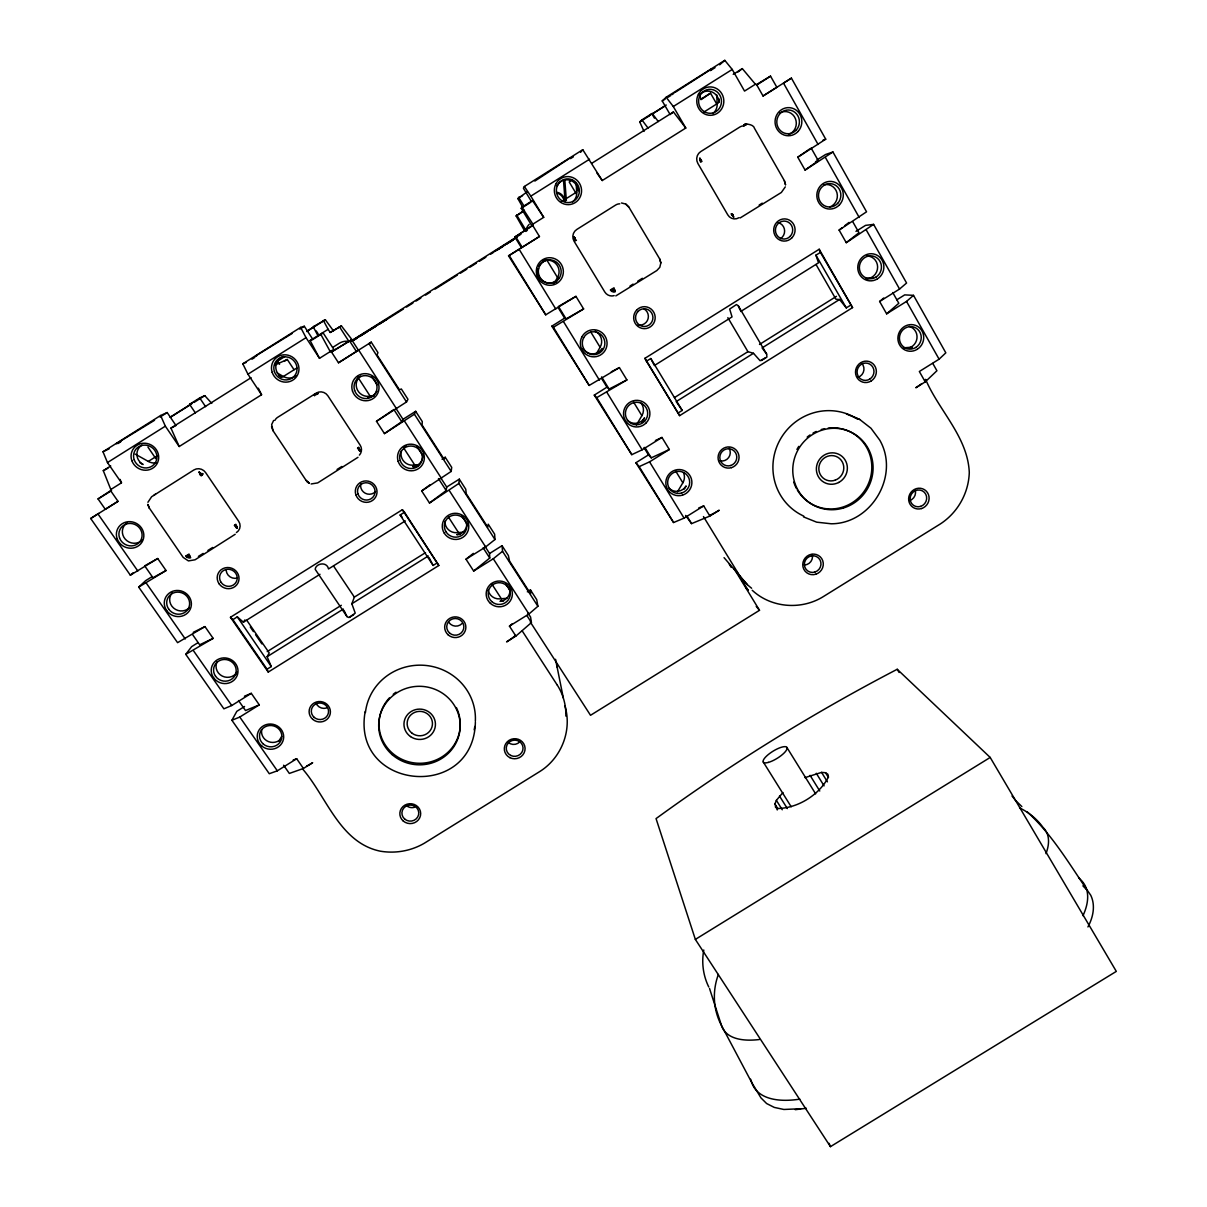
<?xml version="1.0" encoding="UTF-8"?>
<svg xmlns="http://www.w3.org/2000/svg" width="1207" height="1207" viewBox="0 0 1207 1207"><rect width="100%" height="100%" fill="white"/><g stroke="black" fill="none" stroke-linecap="round" stroke-linejoin="round"><path stroke-width="1.5" d="M110.606 490.661L98.054 498.929L105.296 509.309L118.014 501.327L110.606 490.661A16.129 15.269 29.5 0 1 110.818 489.514L103.289 470.655L110.712 465.977M306.05 480.356L309.098 483.192L306.005 480.265L273.008 430.658L271.65 424.562L273.642 420.428M473.657 571.032L489.755 558.041L489.574 553.5L502.052 545.7L502.534 551.297L493.286 558.766L473.657 571.032L465.993 559.218L485.652 546.937L494.961 539.514L458.901 483.434L459.294 479.164L446.696 487.04L446.183 490.555L429.496 503.002L421.681 490.947L430.069 484.776M365.208 711.391C350.89 790.238 473.521 801.886 475.377 722.254M621.484 202.972L625.724 204.043L628.892 207.151L659.595 258.766L660.848 262.885L659.807 267.32L656.834 270.534L615.811 295.911M421.681 490.947L451.177 471.424L451.72 467.381L445.217 457.257L442.064 459.233M445.217 457.257L444.01 459.113L422.088 425.045L422.284 421.59L415.691 411.315L402.987 419.297L401.75 421.711L384.445 433.6L376.478 421.303L393.874 409.52L401.75 421.711M532.634 225.317L539.454 236.497L521.454 247.737L514.906 237.055L532.634 225.317A16.113 15.631 73.5 0 1 532.906 224.125L521.967 207.227L532.513 200.588L543.708 217.335L532.906 224.125M659.595 258.766L660.848 262.885M404.466 512.206L438.82 565.495L268.241 672.073L230.462 617.275L402.353 509.716L404.466 512.206L400.136 515.027L433.132 565.449L437.402 562.779M400.136 515.027L402.218 517.305M147.918 502.293L151.629 496.726L193.874 469.961A8.54 8.162 30.7 0 1 205.628 472.586L238.684 521.303A8.434 8.087 26.6 0 1 236.436 532.543M785.289 186.889L781.351 192.471L740.178 217.939M405.296 520.911L328.515 568.95C326.976 561.134 315.615 563.397 315.193 569.312L346.997 616.626L349.019 617.562L355.235 613.111L351.84 603.756L354.36 597.118L425.513 552.655M777.248 809.957L774.909 804.013L776.373 800.347L782.966 792.546M384.445 433.6L414.393 414.212L415.691 411.315M1087.914 926.931C1093.15 917.395 1095.654 905.446 1090.751 895.262C1070.82 866.611 1053.213 835.455 1027.142 811.798M522.933 207.604L517.863 198.582L527.414 191.657M670.172 114.62L662.221 100.935L666.158 97.254L673.295 106.518L685.772 128.033L602.248 180.537L582.785 149.713L524.366 186.481L523.4 188.277L531.608 201.78L532.513 200.588M306.548 766.113A15.072 2.474 -33.9 0 0 312.673 762.703L303.425 768.467L296.696 758.75L277.338 770.82L269.282 773.717L231.895 720.277L236.813 711.33L244.553 706.502M268.241 672.073L267.049 669.221L271.288 666.566L267.124 656.699L269.206 652.896L246.786 620.292M376.478 421.303L406.518 401.961L407.981 399.306L401.343 388.986L399.411 389.755L377.052 354.994L377.957 352.61L371.243 342.139L338.488 362.779L331.397 351.856A16.023 15.51 42.7 0 0 330.22 351.584L320.594 333.977L323.174 332.966L333.871 349.442L329.964 351.524M358.479 377.006L356.668 380.205A11.527 11.21 42.4 0 1 360.667 376.146M235.41 674.969L237.145 671.922A11.255 10.712 16.4 0 1 222.269 676.086A11.255 10.712 16.4 0 1 217.064 661.828M278.832 741.264L281.593 736.466M553.877 283.826L557.513 277.519A11.391 11.119 72.8 0 0 546.937 260.214L543.331 260.456M556.065 282.317L558.856 277.489A11.572 11.301 72.9 0 1 537.99 268.995M596.484 353.5L600.105 347.269A11.18 10.999 80 0 0 595.066 331.231M636.466 424.879L641.883 415.691A10.984 10.878 -81.7 0 0 641.098 403.138M641.762 422.541L644.538 417.848A11.165 11.044 -80.6 0 1 627.414 420.277M677.459 491.837L682.845 482.785A10.833 10.712 -56.1 0 0 683.479 472.661M684.278 489.046L686.119 485.968A11.014 10.878 -55.3 0 1 669.206 488.413M534.867 181.065L570.594 157.664M267.049 669.221L232.891 619.674L237.281 616.822L243.392 622.193L244.946 619.885M529.164 224.366A14.031 13.639 72.4 0 0 525.89 230.16L524.773 231.156L516.113 215.932L524.411 210.229M532.966 223.868L531.502 225.166L521.228 208.313L521.967 207.227M237.281 616.822L271.288 666.566M232.891 619.674L230.462 617.275M231.895 720.277L239.786 717.049L259.294 704.873L251.282 693.331L231.744 705.522L223.883 708.826L185.757 654.345L191.657 646.635L197.903 642.727M580.597 152.293L582.785 149.713M628.892 207.151L625.724 204.043M571.62 179.677L569.236 182.046L576.493 194.131M511.029 240.812L516.732 237.432M514.906 237.055L532.589 225.603M921.756 383.63A15.223 2.52 -30.4 0 1 915.796 387.749L925.226 381.88L936.919 370.745L932.77 363.398M925.226 381.88L919.342 371.5L939.091 359.188L945.82 352.836L913.503 295.338L904.692 294.885L896.786 299.819M644.04 131.427L639.74 121.892L641.898 119.885L652.157 113.428L658.313 121.56M185.757 654.345L213.141 638.367L204.964 626.599L177.58 642.667L138.699 587.1L145.609 580.688L151.916 576.735M675.377 92.185L711.874 68.769L710.033 70.368L710.832 69.87M650.633 114.469L649.366 115.631L666.234 105.024M672.344 94.553L673.974 93.06M784.354 180.643L785.516 184.716L784.354 180.643L754.481 128.319C753.802 123.763 742.214 122.858 744.085 126.011L743.844 125.106L744.991 125.422L744.251 124.849L745.805 124.909L744.598 124.623L746.454 124.502L744.825 124.487L746.907 124.215L744.945 124.396M149.306 508.343L147.842 504.36L149.442 508.222L183.177 557.408L188.428 560.908L195.051 559.792L235.199 534.279M883.72 297.993L879.631 301.494L886.632 313.835L906.532 301.418L913.503 295.338M98.657 513.443L90.691 518.497L130.356 575.196L133.208 572.721M886.632 313.835L898.808 303.274L892.758 292.547M515.464 635.455A14.891 2.52 -32.8 0 1 506.593 641.883L515.887 636.074L531.427 622.586L530.582 617.064L527.897 612.915M525.935 231.442L527.353 230.22M719.644 64.801L724.803 60.35L732.227 69.448L744.538 91.083L755.401 84.249A16.34 15.54 -90 0 1 756.548 84.55L770.534 76.147L776.84 87.281L763.035 95.987L756.548 84.55M515.887 636.074L509.445 626.146L512.281 623.717M509.445 626.146L528.922 614.016L537.9 606.276L536.708 599.638L530.446 589.891L527.338 591.837M879.631 301.494L899.562 289.046L906.578 283.026L873.612 224.381L865.54 225.377L855.974 231.367M357.981 457.302L317.697 482.906L311.119 483.962M671.258 113.73L673.431 111.949L685.772 128.033M465.993 559.218L473.355 553.364M841.958 227.882L839.106 230.084L846.258 242.682L873.612 224.381M846.258 242.682L858.962 232.71L852.791 221.771M839.106 230.084L866.551 211.813L832.936 151.991L825.618 154.481L817.033 159.867M716.686 103.938L710.516 93.18L700.98 99.668M737.93 72.013L742.32 68.618L755.401 84.249M844.794 225.694L849.064 222.405M429.496 503.002L458.901 483.434M809.625 149.004L797.782 157.212L805.069 170.066L818.316 160.727L811.119 147.978M805.069 170.066L832.936 151.991M797.782 157.212L825.724 139.182L791.415 78.138L763.035 95.987M770.534 76.147L756.789 85.003M338.488 362.779L358.419 350.196L351.644 339.71L331.397 351.856M371.243 342.139L368.98 343.603L406.518 401.961M727.851 317.652L747.933 351.675L753.485 353.289L760.108 360.727L766.913 357.046L766.641 354.058L738.277 305.763L736.436 304.571L729.677 309.052L732.045 316.913L654.405 365.51L650.784 358.509L646.454 361.21L644.93 358.313L819.206 249.245L852.564 307.604L679.632 415.646L646.454 361.21M110.818 489.514L121.485 482.815L107.468 462.568L103.002 451.765L160.606 415.51L167.185 412.553L175.996 425.543L170.941 428.093L179.194 446.53L261.557 394.749L258.313 388.186M261.557 394.749L247.933 374.2L242.803 363.79L300.634 327.399L304.315 326.267L312.885 339.439L323.174 332.966M666.158 97.254L724.803 60.35M292.185 333.434L255.492 356.08L257.227 355.431M117.833 443.603L120.67 441.822M160.093 417.018L167.185 412.553M251.976 359.203L254.828 357.408M299.774 329.119L304.315 326.267M570.534 158.615L573.416 156.804M662.221 100.935L665.117 99.11M667.999 97.284L670.896 95.459M710.425 70.594L715.027 67.698M195.323 412.854L189.574 404.315L199.713 397.933L204.783 395.655L211.798 403.379M317.969 335.712L313.216 326.78L325.362 319.78L333.524 330.944M170.081 417.275L192.064 403.455M307.408 330.869L315.359 325.875L314.167 326.252M170.67 417.109L190.827 404.42M193.935 402.474L204.783 395.655M306.699 331.533L325.362 319.78M517.863 198.582L522.571 195.609M639.74 121.892L649.185 115.947M652.338 113.971L664.936 106.05M107.468 462.568L165.344 426.162L160.606 415.51M247.933 374.2L306.035 337.658L300.634 327.399M524.366 186.481L530.824 196.138L589.529 159.218M673.295 106.518L732.227 69.448M170.941 428.093L251.071 377.7M284.746 356.608L277.489 361.18L279.541 364.303M330.22 351.584L319.508 358.328L310.124 340.555L328.138 329.315L323.34 320.413M592.154 163.066L673.431 111.949M733.222 74.336L742.32 68.618M521.228 208.313L530.114 202.716M284.188 361.391L287.281 359.445L294.01 369.689M328.138 329.315L330.175 332.468L341.4 325.89L352.157 339.891A13.639 13.217 45.2 0 1 353.153 340.118L366.49 331.85L364.846 332.725M710.516 93.18L701.176 99.049L699.306 95.775M516.113 215.932L523.732 211.15M341.4 325.89L330.175 332.468M135.169 454.088L148.295 461.421L157.408 455.688M282.755 376.871L296.816 368.044M561.346 201.675L576.735 192.004L576.041 182.619M704.043 111.964L718.286 103.002M333.388 346.997L339.333 343.256A13.971 13.533 44.8 0 1 348.929 341.43L339.393 326.659M111.557 490.645L98.054 498.929M351.644 339.71L331.684 351.931M351.101 341.008L521.002 234.218M351.871 340.887L386.527 319.387L352.882 340.54M516.687 237.251L494.614 251.448L506.804 243.784M509.852 241.868L514.423 238.986M354.209 339.952L357.378 337.96M360.546 335.968L366.898 331.97M370.066 329.979L376.418 325.996M379.586 323.989L403.379 309.037M406.548 307.046L412.9 303.063M416.068 301.056L420.821 298.069M425.588 295.081L430.341 292.094M435.108 289.092L457.302 275.136M460.486 273.144L466.822 269.161M469.991 267.169L476.343 263.171M479.511 261.18L485.863 257.197M490.615 254.194L493.784 252.203M496.967 250.211L503.304 246.228M506.472 244.236L512.824 240.238M90.691 518.497L118.014 501.327M583.615 308.932L566.068 318.904L564.635 318.15L551.84 326.162L553.394 327.278L583.615 308.932L575.95 296.364L545.73 314.816L508.554 255.839L539.454 236.497M791.415 78.138L783.509 83.117L818.09 144.478M508.554 255.839L519.116 249.276L555.778 309.022M130.356 575.196L157.725 558.524L166.053 570.534L138.699 587.1M198.401 556.397L203.153 553.425M207.906 550.437L212.658 547.465M337.085 469.448L341.853 466.46M630.024 286.029L633.102 284.098M637.734 281.201L642.365 278.289M759.143 205.069L762.251 203.138M551.84 326.162L589.182 385.44L619.387 367.607L626.901 379.933L596.711 397.646L594.282 395.111L606.955 387.175L609.082 389.061L626.901 379.933M740.691 311.512L818.527 262.809L815.917 255.16L820.443 252.429L852.564 307.604M243.392 622.193L319.991 574.276M267.2 651.614L341.325 605.28M674.411 397.616L747.933 351.675M759.49 344.448L836.466 296.334M267.124 656.699L343.361 609.052M351.84 603.756L428.259 555.989M753.485 353.289L676.207 401.584L682.211 410.41L677.912 413.111M850.618 305.205L846.288 307.906L839.544 299.502L762.085 347.918L766.641 354.058M594.282 395.111L631.789 454.662L642.154 449.804L661.964 437.447L669.327 449.517L649.547 461.859L639.167 466.626L635.908 462.734L648.476 454.888L651.237 457.845L669.327 449.517M635.908 462.734L673.566 522.525L684.082 518.135L703.696 505.899L709.882 516.053L719.251 510.214A14.952 2.55 -31.5 0 1 709.686 515.283M761.376 360.531L765.721 357.845M349.396 617.35L353.636 614.725M734.037 568.603L759.505 610.304L590.525 715.298L530.28 621.982M695.353 939.408L990.193 757.453L1116.309 971.394L830.446 1146.65L695.353 939.408L656.05 818.602C732.574 762.915 813.277 712.99 897.208 669.282L990.193 757.453M575.95 296.364L558.449 306.472L566.068 318.904M273.008 430.658L271.53 426.659M157.725 558.524L144.689 565.842L152.957 577.715L166.053 570.534M103.289 470.655L107.906 468.225M611.3 371.831L619.387 367.607M193.256 632.332L204.964 626.599M103.002 451.765L109.203 448.793M213.141 638.367L199.683 644.794L192.592 634.595M120.64 441.611L116.325 443.663L154.541 420.277M655.401 440.525L661.964 437.447M189.574 404.315L192.275 403.078M275.271 364.891L287.281 359.445M804.978 777.64L821.575 772.389L825.528 772.721L827.881 774.26L828.455 776.931C819.387 794.96 797.586 808.403 777.414 808.494L775.271 806.804M244.418 696.228L251.282 693.331M698.702 507.996L703.696 505.899M685.576 515.419L691.566 523.627L709.882 516.053M259.294 704.873L245.504 710.546L238.548 700.558M310.124 340.555L312.885 339.439M242.803 363.79L246.062 362.522M822.857 140.284L825.724 139.182M293.18 760.033L296.696 758.75M303.425 768.467L289.333 773.446L283.6 765.223M815.525 161.647L818.316 160.727M709.535 988.503L721.454 1025.422L751.795 1082.649L760.953 1097.872L766.611 1103.53L774.275 1107.407L783.871 1109.474L800.724 1108.735M795.262 1109.686L806.351 1108.267M506.88 598.28L499.819 598.868A10.893 10.697 3.2 0 1 488.232 590.359M503.545 601.026L499.985 601.312A10.969 10.772 2.9 0 0 509.49 587.311M464.076 532.106L456.925 532.679A11.044 10.863 20 0 1 444.93 521.364M460.365 534.369L456.759 534.656A11.119 10.954 19.6 0 0 466.853 523.204M418.633 464.77L413.201 465.178A11.225 10.999 34.3 0 1 401.388 450.996M418.18 466.249L412.703 466.656A11.316 11.089 34.1 0 0 422.857 455.054M903.455 347.827L912.205 347.194M911.979 348.023L906.683 348.401A11.24 10.757 -68.6 0 0 909.248 326.433M374.095 395.956L368.603 396.349A11.436 11.135 42.6 0 1 357.604 379.375M371.439 397.043L367.758 397.314A11.527 11.21 42.4 0 0 376.901 391.159M865.962 278.53L873.038 278.048M820.443 252.429L819.206 249.245M815.917 255.16L846.288 307.906M839.544 299.502L835.938 299.245L816.023 264.499M803.5 516.883L816.656 522.163L831.17 523.778C871.68 523.868 900.015 475.196 879.722 440.072L870.986 428.259L859.731 419.478L854.39 417.245M846.514 414.016L859.731 419.478M650.784 358.509L682.211 410.41M139.997 462.794L143.09 464.514A11.738 11.15 32.1 0 1 141.883 445.142M277.263 372.993L283.328 376.493A11.602 11.18 41.3 0 0 296.228 375.588M278.757 375.543L281.804 377.308A11.693 11.27 41.2 0 1 283.539 356.487M752.217 590.253C771.182 607.966 801.131 610.259 823.053 596.771L940.178 524.049C957.604 512.779 968.693 493.18 969.281 472.42C967.773 436.979 938.88 410.591 925.603 379.39A15.223 2.52 -30.4 0 1 925.166 380.386M1021.846 806.593L1015.238 800.09A66.823 62.432 -36 0 0 1012.039 796.062M1078.575 877.625L1081.14 880.205A113.473 49.502 -30.3 0 1 1082.996 915.706M1082.89 885.847L1086.753 889.785M724.049 557.649L747.314 584.58M745.82 587.537L748.144 590.283L736.361 570.971M756.231 606.382L759.505 610.304M641.898 119.885L648.023 128.033M596.937 173.054L602.248 180.537M97.963 513.941L137.824 571.017M146.183 582.996L185.244 638.941M193.452 650.679L231.744 705.522M239.786 717.049L277.338 770.82M302.58 768.95C326.735 796.786 339.695 842.712 380.25 851.176C395.413 853.726 410.983 850.995 424.291 843.255L539.876 771.469C561.451 757.921 572.39 730.175 564.861 705.673M250.287 627.006L253.455 631.623M255.567 634.701L261.919 643.919M147.933 447.088L155.854 458.66M165.344 426.162L179.194 446.53M199.713 397.933L205.597 406.668M333.6 566.083L354.36 597.118M402.353 509.716L438.82 565.495M306.035 337.658L319.508 358.328M316.279 330.99L318.135 333.856M357.468 376.584L370.745 397.088M403.923 448.325L414.952 465.344M448.476 517.094L458.298 532.272M491.536 583.569L501.614 599.14M522.299 631.035L557.046 684.776M358.675 350.09L396.5 408.735M404.451 421.047L441.521 478.53M449.306 490.6L485.652 546.937M493.286 558.766L528.922 614.016M396.213 408.796L402.987 419.297M441.008 478.228L446.696 487.04M484.912 546.288L489.574 553.5M349.532 340.827L356.412 351.493M438.473 478.606L446.183 490.555M483.132 547.797L489.755 558.041M526.886 615.555L531.427 622.586M371.982 376.81L377.097 384.716M416.928 446.409L423.053 455.899M461.859 516.008L467.984 525.498M505.763 584.022L509.852 590.344M459.294 479.164L465.751 489.227L466.249 493.708L487.719 527.127L488.232 524.215L494.629 534.158L494.961 539.514M502.052 545.7L508.388 555.567L509.535 561.044L530.597 593.799L530.446 589.891M414.393 414.212L451.177 471.424M502.534 551.297L537.9 606.276M346.997 616.626L344.01 610.425M779.511 796.032L787.341 808.569M776.373 800.347L782.272 809.761M774.909 804.013L777.881 808.735M763.292 762.039L791.188 806.759M810.063 775.332L819.764 791.007M786.889 747.435L815.645 793.859M825.528 772.721L828.455 777.474M821.575 772.389L827.414 781.849M816.294 773.28L824.064 785.863M563.473 321.575L599.396 380.114M606.94 392.411L642.154 449.804M649.547 461.859L684.082 518.135M509.203 255.492L545.73 314.816M553.394 327.278L589.182 385.44M596.711 397.646L631.789 454.662M639.167 466.626L673.566 522.525M729.269 564.182L731.231 567.396M515.525 236.451L522.193 247.314M601.614 376.886L609.082 389.061M644.84 447.405L651.237 457.845M687.175 516.46L691.566 523.627M558.072 307.453L564.635 318.15M601.448 378.198L606.955 387.175M643.965 447.541L648.476 454.888M518.603 197.194L524.125 206.246M546.937 260.214L557.513 277.519M590.691 331.85L600.105 347.269M633.569 402.067L641.883 415.691M675.603 470.911L682.845 482.785M703.47 516.581L738.05 573.159A58.389 56.789 -48.6 0 0 751.614 588.247M516.687 215.087L525.89 230.16M530.824 196.138L543.708 217.335M644.93 358.313L679.632 415.646M897.208 669.282L899.124 672.495M652.731 115.178L654.466 118.15M825.347 157.363L859.233 217.486M866.354 230.115L899.562 289.046M906.532 301.418L939.091 359.188M429.073 557.574L433.132 565.449M738.277 305.763L740.087 310.078M120.066 479.405L121.485 482.815M829.103 1143.316L830.446 1146.65M750.633 1079.209L751.795 1082.649A113.036 49.412 -32.9 0 0 799.819 1099.139M555.552 659.309L563.322 697.978M564.846 180.356L566.355 200.498M563.609 181.669L565.117 201.629M578.093 187.266L578.349 190.812A11.768 11.376 76 0 0 556.955 185.757M718.874 98.748L719.085 102.339A11.874 11.331 87.1 0 0 699.622 94.674M716.686 94.78L717.199 103.666A11.783 11.24 87 0 1 712.899 113.624M1019.598 807.921A70.278 65.344 -35.7 0 1 1043.029 827.414A108.268 43.558 -30.4 0 1 1045.986 853.636M759.429 1039.514A107.845 43.467 -32.8 0 1 721.454 1025.422A69.931 65.087 -24.1 0 1 718.376 974.441M708.765 986.994A66.506 62.221 -24 0 1 703.772 950M190.042 556.729A8.449 8.057 25.3 0 1 188.217 555.507M153.877 495.443A8.555 8.132 29 0 1 155.507 494.07M474.804 726.463A55.145 53.183 2.4 0 1 474.155 729.858M365.434 712.537A55.145 53.183 2.4 0 1 424.623 665.344A55.145 53.183 2.4 0 1 475.347 721.258M274.864 420.428A8.509 8.208 35.8 0 1 277.731 417.275L316.234 393.09A8.509 8.238 39.1 0 1 327.882 395.805L360.139 445.142A8.389 8.162 34.1 0 1 359.399 455.114M456.382 707.574A40.616 39.137 2.2 0 1 441.641 757.091A40.616 39.137 2.2 0 1 388.714 749.456A40.616 39.137 2.2 0 1 389.393 697.902M393.226 694.312A40.616 39.137 2.2 0 1 396.032 692.199M237.568 577.987A8.66 8.298 23 0 1 226.177 570.368M375.528 491.581A8.615 8.389 29.3 0 1 360.757 483.947M326.554 708.011A8.404 8.057 10 0 1 315.917 702.791M203.108 473.974A15.963 15.238 31.7 0 1 201.267 475.754M202.58 473.491A16.068 15.329 31.6 0 1 200.965 475.633M462.055 623.506A8.358 8.162 6.1 0 1 448.853 622.374M414.544 807.257A8.223 7.861 -0.5 0 1 406.503 805.642M519.779 741.852A8.193 7.921 -6.9 0 1 508.222 742.411M557.03 684.671A58.027 56.231 -5.7 0 1 565.842 716.068M280.688 739.227A11.089 10.561 10.7 0 1 261.708 729.782M142.335 540.012A11.632 11.014 27 0 1 125.302 539.227A11.632 11.014 27 0 1 127.007 522.903M189.363 607.725A11.436 10.863 22 0 1 173.582 608.041A11.436 10.863 22 0 1 172.194 592.833M556.638 663.654A52.233 50.875 -3.7 0 1 556.985 666.958M156.427 462.794A11.557 10.984 32.4 0 1 148.295 461.421M403.545 447.631A11.316 11.089 34.1 0 1 405.808 445.896M614.167 295.64A8.434 8.253 82.4 0 1 604.767 291.958L574.079 241.234A8.555 8.313 77.5 0 1 576.735 229.496L615.645 205.054A8.57 8.313 81.8 0 1 619.764 203.817M803.802 516.143A55.597 53.893 -58.4 0 1 780.009 439.861A55.597 53.893 -58.4 0 1 857.408 419.055M743.844 125.86A8.66 8.268 -89.5 0 0 739.725 127.097L700.679 151.629A8.63 8.283 88.4 0 0 697.887 163.473L727.761 214.831A8.524 8.208 -87.1 0 0 739.016 217.698M729.088 448.25A8.389 8.253 -61.5 0 1 720.006 460.818M842.033 428.877A40.947 39.68 -58.1 0 1 863.729 491.943A40.947 39.68 -58.1 0 1 797.359 490.072M796.499 488.563A40.947 39.68 -58.1 0 1 793.753 482.121M796.937 449.442A40.947 39.68 -58.1 0 1 798.793 446.379M807.181 437.1A40.947 39.68 -58.1 0 1 810.063 434.942M813.065 433.072A40.947 39.68 -58.1 0 1 816.249 431.457M821.213 429.556A40.947 39.68 -58.1 0 1 824.637 428.681M828.123 428.093A40.947 39.68 -58.1 0 1 840.344 428.5M644.01 308.886A8.66 8.479 88.2 0 1 638.005 324.894M778.259 222.661A8.751 8.434 -82.8 0 1 780.491 238.639M861.542 363.081A8.494 8.193 -67.7 0 1 857.905 377.323M812.205 554.466A8.238 7.996 -47.6 0 1 804.466 564.997M915.283 490.374A8.313 7.966 -55.8 0 1 909.55 500.618M538.941 266.219A11.572 11.301 72.9 0 1 548.174 260.003M602.112 348.355A11.361 11.18 80.4 0 1 582.996 348.506M576.735 192.004A11.572 11.195 75.8 0 1 572.616 201.916M556.789 193.029A10.124 9.792 74.6 0 1 563.971 200.03M557.302 192.32A10.199 9.882 74.7 0 1 564.589 199.064M866.882 255.99A11.406 10.908 -75.1 0 1 877.625 266.973A11.406 10.908 -75.1 0 1 867.154 278.696M823.627 184.867A11.587 11.074 -81.5 0 1 836.964 192.788A11.587 11.074 -81.5 0 1 829.616 207.061M779.677 113.051A11.783 11.21 -87.2 0 1 795.398 118.618A11.783 11.21 -87.2 0 1 788.518 134.535M359.233 448.793L359.656 451.056L358.72 447.209L357.528 448.174L358.66 448.023L358.132 449.079L358.977 448.446L358.72 449.894L359.233 448.793M236.693 526.252L236.663 528.168L236.512 526.146L236.18 527.731L236.255 525.905L235.606 527.097L235.953 525.588L234.973 526.312L235.637 525.166L234.339 525.422L235.818 524.276L237.04 528.394L236.693 526.252M574.773 237.583L574.743 239.318L575.271 238.337L575 239.71L576.418 240.178L575.241 240.857L574.094 236.663L574.547 239.031L574.773 237.583M699.894 158.177L700.558 162.145L702.021 161.3L700.769 161.376L701.433 160.335L700.467 160.908L700.86 159.46L700.196 160.531L700.332 158.721L699.954 160.259L699.894 158.177M314.288 394.553L314.559 395.775L315.193 394.342L316.385 394.629L315.615 394.07L317.169 394.131L315.947 393.859L317.803 393.723L316.174 393.708L318.241 393.437L314.288 394.553M188.654 556.11L188.398 557.921L189.227 556.155L189.514 558.026L189.786 556.065L190.6 557.845L189.016 554.058L185.667 556.11L187.613 555.597L186.406 556.925L188.096 555.914L187.341 557.559L188.654 556.11M614.604 289.921L614.046 292.064L614.046 290.012L612.96 291.958L613.473 289.952L611.934 291.551L612.945 289.74L611.044 290.887L612.492 289.408L610.35 290.027L614.001 287.794L615.132 291.898L614.604 289.921M202.338 475L200.181 475.105L201.478 474.894L199.653 474.2L201.207 474.426L198.914 472.284L202.338 475M731.306 213.911L733.871 217.215L731.819 214.876L733.283 215.268L731.578 214.408L732.815 214.363L731.306 213.911M309.279 483.192L307.363 481.94L309.279 483.192M200.845 473.31L198.989 472.043L200.815 473.431M359.958 451.312L359.611 449.17L359.958 451.312M768.361 762.402A13.88 4.119 -31.8 0 0 787.07 748.581A13.88 4.119 -31.8 0 0 769.885 753.319A13.88 4.119 -31.8 0 0 768.361 762.402M261.753 746.001A13.247 12.598 10.5 0 0 283.434 739.318A13.247 12.598 10.5 0 0 266.189 724.622A13.247 12.598 10.5 0 0 261.753 746.001M449.532 633.011A8.57 8.358 5.3 0 0 463.669 628.666A8.57 8.358 5.3 0 0 452.685 618.874A8.57 8.358 5.3 0 0 449.532 633.011M448.144 634.837A10.591 10.335 5.3 0 0 465.63 629.466A10.591 10.335 5.3 0 0 452.052 617.35A10.591 10.335 5.3 0 0 448.144 634.837M314.227 717.411A8.63 8.253 9.6 0 0 328.379 713.05A8.63 8.253 9.6 0 0 317.185 703.409A8.63 8.253 9.6 0 0 314.227 717.411M392.049 754.556A40.751 39.258 2.1 0 0 459.263 733.992A40.751 39.258 2.1 0 0 407 688.141A40.751 39.258 2.1 0 0 392.049 754.556M221.077 582.362A8.887 8.509 22.6 0 0 236.331 581.774A8.887 8.509 22.6 0 0 227.761 569.236A8.887 8.509 22.6 0 0 221.077 582.362M219.07 583.766A10.999 10.516 22.5 0 0 237.945 583.041A10.999 10.516 22.5 0 0 227.338 567.531A10.999 10.516 22.5 0 0 219.07 583.766M357.951 493.95A8.841 8.615 28.6 0 0 372.842 497.314A8.841 8.615 28.6 0 0 368.075 482.966A8.841 8.615 28.6 0 0 357.951 493.95M355.854 494.779A10.923 10.652 28.5 0 0 374.276 498.944A10.923 10.652 28.5 0 0 368.376 481.201A10.923 10.652 28.5 0 0 355.854 494.779M312.704 719.312A10.667 10.214 9.5 0 0 330.205 713.925A10.667 10.214 9.5 0 0 316.37 702.006A10.667 10.214 9.5 0 0 312.704 719.312M404.692 819.07A8.434 8.042 -0.9 0 0 418.588 814.755A8.434 8.042 -0.9 0 0 407.725 805.446A8.434 8.042 -0.9 0 0 404.692 819.07M403.274 821.047A10.425 9.943 -0.9 0 0 420.458 815.706A10.425 9.943 -0.9 0 0 407.046 804.194A10.425 9.943 -0.9 0 0 403.274 821.047M510.757 755.461A8.404 8.102 -7.3 0 0 523.053 747.842A8.404 8.102 -7.3 0 0 510.169 741.43A8.404 8.102 -7.3 0 0 510.757 755.461M509.882 757.664A10.395 10.033 -7.3 0 0 525.075 748.234A10.395 10.033 -7.3 0 0 509.143 740.298A10.395 10.033 -7.3 0 0 509.882 757.664M213.518 677.655A13.443 12.794 16.2 0 0 236.663 676.659A13.443 12.794 16.2 0 0 223.642 657.906A13.443 12.794 16.2 0 0 213.518 677.655M166.641 610.516A13.654 12.975 21.8 0 0 190.072 609.58A13.654 12.975 21.8 0 0 176.795 590.464A13.654 12.975 21.8 0 0 166.641 610.516M117.185 538.865A13.896 13.141 26.9 0 0 140.6 543.98A13.896 13.141 26.9 0 0 132.574 521.967A13.896 13.141 26.9 0 0 117.185 538.865M131.85 460.667A14.031 13.322 32 0 0 155.416 465.962A14.031 13.322 32 0 0 147.36 443.557A14.031 13.322 32 0 0 131.85 460.667M272.194 372.39A13.971 13.458 41 0 0 295.564 377.866A13.971 13.458 41 0 0 287.9 355.16A13.971 13.458 41 0 0 272.194 372.39M352.504 391.098A13.775 13.398 42.2 0 0 375.573 396.515A13.775 13.398 42.2 0 0 368.18 374.004A13.775 13.398 42.2 0 0 352.504 391.098M398.159 461.361A13.518 13.247 33.7 0 0 420.911 466.596A13.518 13.247 33.7 0 0 413.714 444.508A13.518 13.247 33.7 0 0 398.159 461.361M444.372 533.343A13.292 13.066 19.1 0 0 467.32 532.498A13.292 13.066 19.1 0 0 454.903 513.292A13.292 13.066 19.1 0 0 444.372 533.343M490.404 603.379A13.096 12.87 2.5 0 0 512.055 596.741A13.096 12.87 2.5 0 0 495.338 581.623A13.096 12.87 2.5 0 0 490.404 603.379M263.322 744.07A11.195 10.652 10.6 0 0 281.653 738.428A11.195 10.652 10.6 0 0 267.064 726.01A11.195 10.652 10.6 0 0 263.322 744.07M274.427 371.681A11.814 11.376 41 0 0 294.176 376.312A11.814 11.376 41 0 0 287.688 357.121A11.814 11.376 41 0 0 274.427 371.681M134.218 459.852A11.859 11.255 32 0 0 154.149 464.333A11.859 11.255 32 0 0 147.345 445.398A11.859 11.255 32 0 0 134.218 459.852M491.747 601.584A11.074 10.878 2.6 0 0 510.048 595.971A11.074 10.878 2.6 0 0 495.926 583.192A11.074 10.878 2.6 0 0 491.747 601.584M446.122 532A11.225 11.044 19.2 0 0 465.525 531.291A11.225 11.044 19.2 0 0 455.024 515.057A11.225 11.044 19.2 0 0 446.122 532M400.196 460.576A11.421 11.195 33.8 0 0 419.433 464.982A11.421 11.195 33.8 0 0 413.352 446.318A11.421 11.195 33.8 0 0 400.196 460.576M354.617 390.389A11.632 11.316 42.3 0 0 374.125 394.945A11.632 11.316 42.3 0 0 367.879 375.935A11.632 11.316 42.3 0 0 354.617 390.389M215.495 676.176A11.361 10.818 16.2 0 0 235.063 675.317A11.361 10.818 16.2 0 0 224.064 659.475A11.361 10.818 16.2 0 0 215.495 676.176M168.693 609.082A11.542 10.969 21.8 0 0 188.503 608.298A11.542 10.969 21.8 0 0 177.278 592.124A11.542 10.969 21.8 0 0 168.693 609.082M119.568 537.975A11.738 11.119 26.9 0 0 139.363 542.305A11.738 11.119 26.9 0 0 132.574 523.702A11.738 11.119 26.9 0 0 119.568 537.975M412.221 733.343A12.674 12.221 2.2 0 0 432.378 725.03A12.674 12.221 2.2 0 0 414.786 712.341A12.674 12.221 2.2 0 0 412.221 733.343M410.516 736.572A15.736 15.163 2.2 0 0 435.365 725.829A15.736 15.163 2.2 0 0 413.216 710.44A15.736 15.163 2.2 0 0 410.516 736.572M682.513 495.142A13.141 12.975 -54.7 0 0 687.869 473.053A13.141 12.975 -54.7 0 0 666.204 479.662A13.141 12.975 -54.7 0 0 682.513 495.142M869.764 379.119A8.721 8.404 -67.1 0 0 869.734 364.092A8.721 8.404 -67.1 0 0 857.076 371.982A8.721 8.404 -67.1 0 0 869.764 379.119M871.167 380.959A10.788 10.38 -67.1 0 0 871.137 362.402A10.788 10.38 -67.1 0 0 855.491 372.133A10.788 10.38 -67.1 0 0 871.167 380.959M730.642 465.525A8.615 8.449 -60.5 0 0 734.203 451.056A8.615 8.449 -60.5 0 0 720.066 455.371A8.615 8.449 -60.5 0 0 730.642 465.525M843.391 508.011A41.083 39.801 -58 0 0 861.285 439.363A41.083 39.801 -58 0 0 794.115 459.671A41.083 39.801 -58 0 0 843.391 508.011M637.915 311.527A8.887 8.705 88.9 0 0 642.23 326.267A8.887 8.705 88.9 0 0 652.58 315.102A8.887 8.705 88.9 0 0 637.915 311.527M636.602 310.124A10.984 10.757 89 0 0 641.928 328.364A10.984 10.757 89 0 0 654.737 314.544A10.984 10.757 89 0 0 636.602 310.124M790.253 236.27A8.992 8.645 -82.3 0 0 786.21 221.334A8.992 8.645 -82.3 0 0 775.724 232.559A8.992 8.645 -82.3 0 0 790.253 236.27M792.033 237.688A11.119 10.697 -82.3 0 0 787.039 219.206A11.119 10.697 -82.3 0 0 774.079 233.102A11.119 10.697 -82.3 0 0 792.033 237.688M731.457 467.652A10.652 10.456 -60.4 0 0 735.863 449.773A10.652 10.456 -60.4 0 0 718.376 455.099A10.652 10.456 -60.4 0 0 731.457 467.652M814.891 572.058A8.449 8.193 -47.1 0 0 818.512 557.981A8.449 8.193 -47.1 0 0 804.631 562.251A8.449 8.193 -47.1 0 0 814.891 572.058M815.766 574.23A10.456 10.124 -47.1 0 0 820.247 556.834A10.456 10.124 -47.1 0 0 803.077 562.115A10.456 10.124 -47.1 0 0 815.766 574.23M920.519 506.427A8.524 8.162 -55.4 0 0 924.29 492.23A8.524 8.162 -55.4 0 0 910.425 496.499A8.524 8.162 -55.4 0 0 920.519 506.427M921.469 508.554A10.531 10.094 -55.4 0 0 926.146 491.008A10.531 10.094 -55.4 0 0 908.992 496.273A10.531 10.094 -55.4 0 0 921.469 508.554M646.288 422.767A13.322 13.186 -79.8 0 0 639.785 400.679A13.322 13.186 -79.8 0 0 624.064 417.486A13.322 13.186 -79.8 0 0 646.288 422.767M581.925 336.859A13.564 13.352 80.7 0 0 594.161 356.85A13.564 13.352 80.7 0 0 605.054 336.18A13.564 13.352 80.7 0 0 581.925 336.859M536.647 268.271A13.835 13.503 73 0 0 553.832 284.746A13.835 13.503 73 0 0 559.037 261.512A13.835 13.503 73 0 0 536.647 268.271M555.914 183.856A14.062 13.594 76.1 0 0 568.452 204.647A14.062 13.594 76.1 0 0 579.496 183.358A14.062 13.594 76.1 0 0 555.914 183.856M698.431 94.221A14.197 13.533 87.2 0 0 710.576 115.314A14.197 13.533 87.2 0 0 721.877 93.814A14.197 13.533 87.2 0 0 698.431 94.221M798.023 131.488A14.077 13.398 -87 0 0 791.777 108.042A14.077 13.398 -87 0 0 775.543 125.543A14.077 13.398 -87 0 0 798.023 131.488M839.468 204.813A13.835 13.217 -81.3 0 0 833.403 181.804A13.835 13.217 -81.3 0 0 817.29 199.064A13.835 13.217 -81.3 0 0 839.468 204.813M877.368 278.892A13.624 13.036 -74.9 0 0 877.353 255.386A13.624 13.036 -74.9 0 0 857.755 267.607A13.624 13.036 -74.9 0 0 877.368 278.892M917.214 349.306A13.413 12.839 -68.4 0 0 917.305 326.207A13.413 12.839 -68.4 0 0 897.887 338.277A13.413 12.839 -68.4 0 0 917.214 349.306M681.744 492.984A11.104 10.969 -54.8 0 0 686.27 474.306A11.104 10.969 -54.8 0 0 667.954 479.903A11.104 10.969 -54.8 0 0 681.744 492.984M700.015 95.474A11.995 11.436 87.2 0 0 710.274 113.307A11.995 11.436 87.2 0 0 719.825 95.142A11.995 11.436 87.2 0 0 700.015 95.474M557.694 185.003A11.889 11.482 76.1 0 0 568.271 202.58A11.889 11.482 76.1 0 0 577.61 184.58A11.889 11.482 76.1 0 0 557.694 185.003M915.766 347.48A11.346 10.848 -68.4 0 0 915.841 327.957A11.346 10.848 -68.4 0 0 899.426 338.171A11.346 10.848 -68.4 0 0 915.766 347.48M875.95 277.112A11.512 11.014 -75 0 0 875.935 257.242A11.512 11.014 -75 0 0 859.369 267.562A11.512 11.014 -75 0 0 875.95 277.112M837.628 203.425A11.693 11.18 -81.3 0 0 832.513 183.977A11.693 11.18 -81.3 0 0 818.889 198.567A11.693 11.18 -81.3 0 0 837.628 203.425M796.198 130.145A11.904 11.331 -87 0 0 790.932 110.335A11.904 11.331 -87 0 0 777.202 125.121A11.904 11.331 -87 0 0 796.198 130.145M644.644 421.213A11.27 11.15 -79.9 0 0 639.137 402.55A11.27 11.15 -79.9 0 0 625.86 416.747A11.27 11.15 -79.9 0 0 644.644 421.213M583.63 337.779A11.466 11.285 80.7 0 0 593.965 354.677A11.466 11.285 80.7 0 0 603.168 337.206A11.466 11.285 80.7 0 0 583.63 337.779M538.609 268.769A11.693 11.406 73 0 0 553.138 282.71A11.693 11.406 73 0 0 557.528 263.066A11.693 11.406 73 0 0 538.609 268.769M835.229 480.16A12.779 12.372 -58.1 0 0 839.619 458.554A12.779 12.372 -58.1 0 0 819.085 466.023A12.779 12.372 -58.1 0 0 835.229 480.16M838.669 482.483A15.872 15.374 -58.1 0 0 840.54 455.265A15.872 15.374 -58.1 0 0 816.4 467.894A15.872 15.374 -58.1 0 0 838.669 482.483"/></g></svg>
